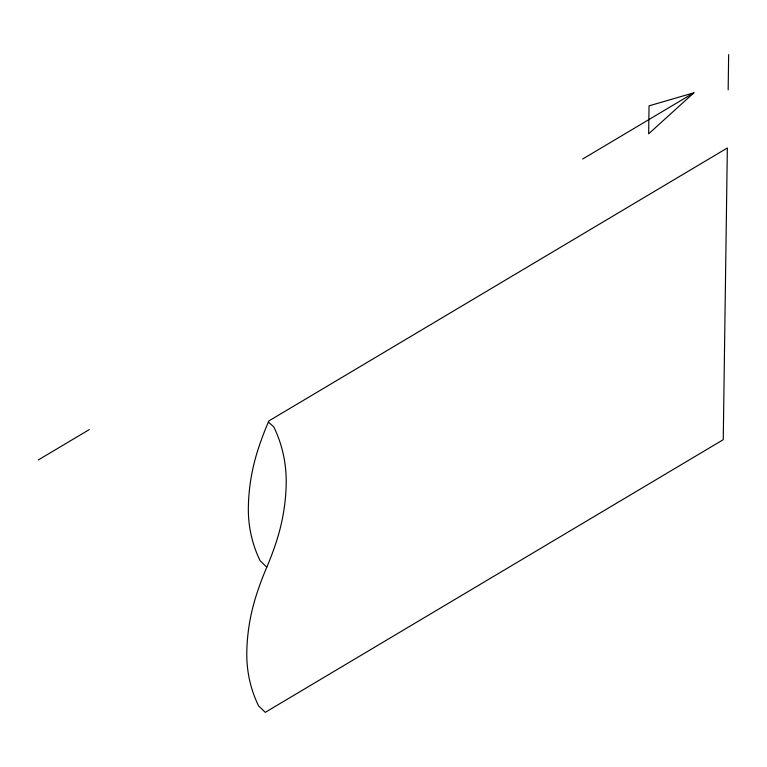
<?xml version="1.0" encoding="UTF-8"?>
<svg xmlns="http://www.w3.org/2000/svg" width="767" height="767" viewBox="0 0 767 767"><rect width="100%" height="100%" fill="white"/><g stroke="black" fill="none" stroke-linecap="round" stroke-linejoin="round"><path stroke-width="1.15" d="M728.161 89.873L728.65 54.649M693.886 92.807L648.652 133.822L649.045 105.846L693.886 92.807L582.699 158.999M38.35 459.912L89.298 429.578M268.364 422.08L273.714 426.778A151.962 136.353 -24.3 0 1 286.196 483.143A224.146 201.117 -24.3 0 1 276.245 542.039A338.621 303.828 -24.3 0 1 266.801 567.216A338.621 303.828 -24.3 0 0 256.744 593.84A224.146 201.117 -24.3 0 0 246.792 652.736A143.113 128.415 -24.3 0 0 258.556 705.813L265.248 712.351L723.252 439.683L727.346 147.983L268.853 420.939A338.621 303.828 -24.3 0 0 258.306 448.705A224.146 201.117 -24.3 0 0 248.355 507.601A143.113 128.415 -24.3 0 0 260.109 560.687L266.801 567.216"/></g></svg>
